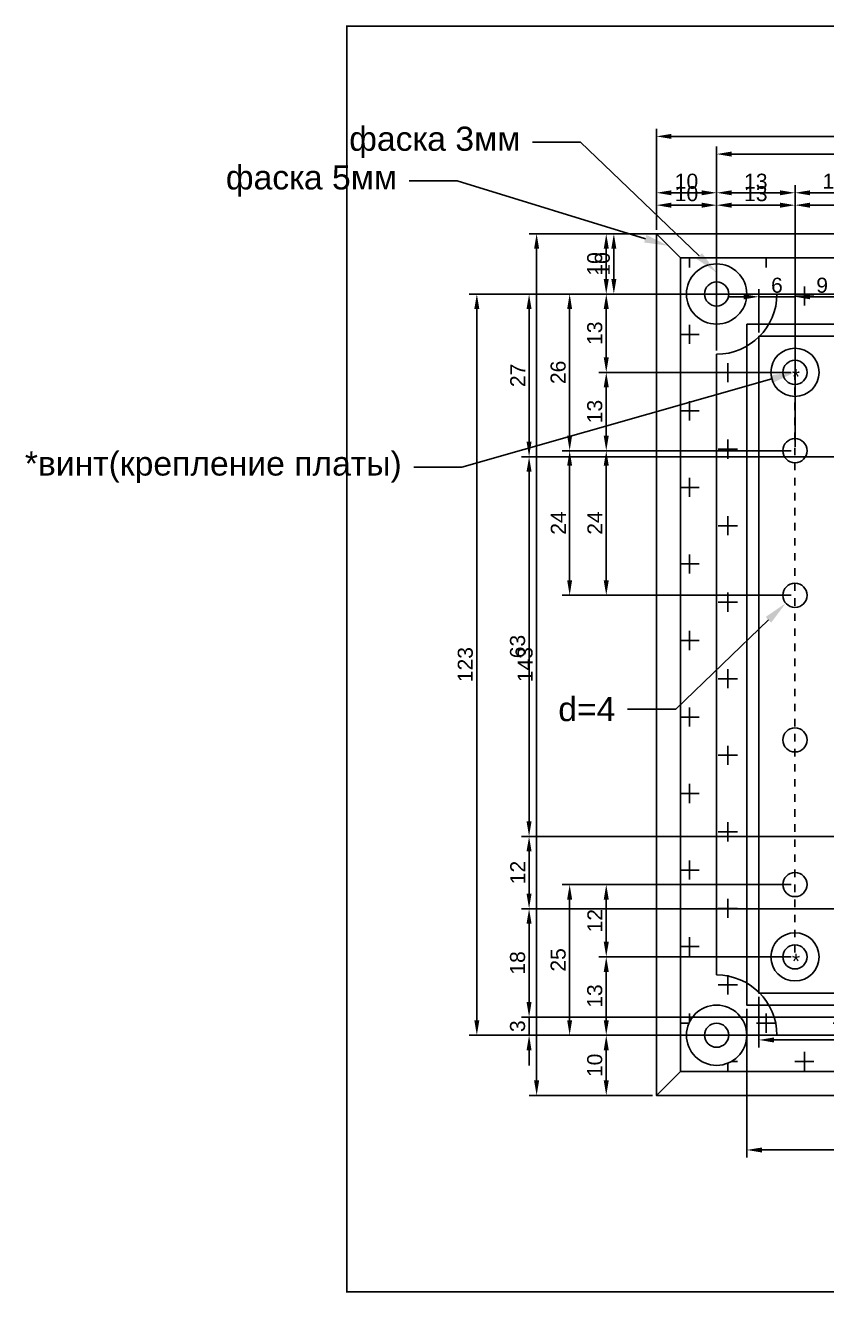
# Model space of a CAD drawing. Header units: millimetres. Extents: x 581 to 3447, y 885 to 2081.
# Drawn here: x 1561.5 to 1694.4, y 1282.4 to 1492.7 of the extents above; entities that cross this region are included whole.
import ezdxf
from ezdxf import colors
from ezdxf.entities.mleader import LeaderData, LeaderLine
from ezdxf.math import Vec2, Vec3

# ---------------------------------------------------------------- set-up
doc = ezdxf.new("R2010")
doc.units = ezdxf.units.MM
doc.linetypes.add('JIS_02_1.2', pattern=[2.5, 1.25, -1.25])
doc.layers.get('0').update_dxf_attribs({"lineweight": 30})
doc.layers.get('Defpoints').update_dxf_attribs({"lineweight": 15})
for name, color, linetype in [('Вырез щита', 10, 'Continuous'), ('скрытые линии', 9, 'Continuous'), ('скрытый размер', 9, 'Continuous')]:
    doc.layers.add(name, color=color, linetype=linetype)
for name, color, linetype, lineweight in [('пленочная клавиатура', 90, 'Continuous', 30), ('размер', 7, 'Continuous', 15), ('размеры пленочная', 112, 'Continuous', 15)]:
    doc.layers.add(name, color=color, linetype=linetype, lineweight=lineweight)
doc.styles.get("Standard").update_dxf_attribs({"font": 'arial.ttf'})
doc.dimstyles.new('ISO-25', dxfattribs={"dimtxt": 2.5, "dimasz": 2.5, "dimexe": 1.25, "dimexo": 0.625, "dimtad": 1, "dimtxsty": 'Standard', "dimcen": 2.5, "dimadec": 0, "dimazin": 0, "dimtfac": 1, "dimtmove": 0, "dimatfit": 3, "dimfxl": 1, "dimarcsym": 0})

# ---------------------------------------------------------------- blocks, each defined once
blk = doc.blocks.new('*D3')
at = {"layer": 'Defpoints', "color": 0, "transparency": 16777216}
for p in [(1683.14, 1332.15), (1851.14, 1332.15), (1851.14, 1324.37)]:
    blk.add_point(p, dxfattribs=at)
at = {"layer": 'скрытый размер', "color": 0, "lineweight": -2, "transparency": 16777216}
for p, q in [((1683.14, 1331.53), (1683.14, 1323.12)), ((1851.14, 1331.53), (1851.14, 1323.12)), ((1685.64, 1324.37), (1848.64, 1324.37))]:
    blk.add_line(p, q, dxfattribs=at)
at = {"layer": 'скрытый размер', "color": 0, "transparency": 16777216}
for points in [[(1685.64, 1324.78), (1685.64, 1323.95), (1683.14, 1324.37)], [(1848.64, 1324.78), (1848.64, 1323.95), (1851.14, 1324.37)]]:
    blk.add_solid(points, dxfattribs=at)
at = {"layer": 'скрытый размер', "color": 0, "transparency": 16777216, "insert": (1767.14, 1326.27), "char_height": 2.5, "attachment_point": 5}
blk.add_mtext('168', dxfattribs=at)
blk = doc.blocks.new('*D5')
at = {"layer": 'Defpoints', "color": 0, "transparency": 16777216}
for p in [(1659.09, 1458.15), (1686.14, 1458.15), (1686.14, 1448.15)]:
    blk.add_point(p, dxfattribs=at)
at = {"layer": 'размеры пленочная', "color": 0, "lineweight": -2, "transparency": 16777216}
for p, q in [((1685.51, 1458.15), (1657.84, 1458.15)), ((1659.09, 1450.65), (1659.09, 1455.65)), ((1685.51, 1448.15), (1657.84, 1448.15))]:
    blk.add_line(p, q, dxfattribs=at)
at = {"layer": 'размеры пленочная', "color": 0, "transparency": 16777216}
for points in [[(1658.67, 1455.65), (1659.51, 1455.65), (1659.09, 1458.15)], [(1658.67, 1450.65), (1659.51, 1450.65), (1659.09, 1448.15)]]:
    blk.add_solid(points, dxfattribs=at)
at = {"layer": 'размеры пленочная', "color": 0, "transparency": 16777216, "insert": (1657.19, 1453.15), "char_height": 2.5, "attachment_point": 5, "rotation": 90}
blk.add_mtext('10', dxfattribs=at)
blk = doc.blocks.new('*D6')
at = {"layer": 'Defpoints', "color": 0, "transparency": 16777216}
for p in [(1666.14, 1462.89), (1666.14, 1458.15), (1676.14, 1438.15)]:
    blk.add_point(p, dxfattribs=at)
at = {"layer": 'размеры пленочная', "color": 0, "lineweight": -2, "transparency": 16777216}
for p, q in [((1666.14, 1458.78), (1666.14, 1464.14)), ((1676.14, 1438.78), (1676.14, 1464.14)), ((1673.64, 1462.89), (1668.64, 1462.89))]:
    blk.add_line(p, q, dxfattribs=at)
at = {"layer": 'размеры пленочная', "color": 0, "transparency": 16777216}
for points in [[(1668.64, 1463.31), (1668.64, 1462.47), (1666.14, 1462.89)], [(1673.64, 1463.31), (1673.64, 1462.47), (1676.14, 1462.89)]]:
    blk.add_solid(points, dxfattribs=at)
at = {"layer": 'размеры пленочная', "color": 0, "transparency": 16777216, "insert": (1671.14, 1464.79), "char_height": 2.5, "attachment_point": 5}
blk.add_mtext('10', dxfattribs=at)
blk = doc.blocks.new('*D7')
at = {"layer": 'Defpoints', "color": 0, "transparency": 16777216}
for p in [(1651.76, 1448.15), (1689.14, 1448.15), (1689.14, 1422.15)]:
    blk.add_point(p, dxfattribs=at)
at = {"layer": 'размеры пленочная', "color": 0, "lineweight": -2, "transparency": 16777216}
for p, q in [((1688.51, 1448.15), (1650.51, 1448.15)), ((1651.76, 1424.65), (1651.76, 1445.65)), ((1688.51, 1422.15), (1650.51, 1422.15))]:
    blk.add_line(p, q, dxfattribs=at)
at = {"layer": 'размеры пленочная', "color": 0, "transparency": 16777216}
for points in [[(1651.34, 1445.65), (1652.17, 1445.65), (1651.76, 1448.15)], [(1651.34, 1424.65), (1652.17, 1424.65), (1651.76, 1422.15)]]:
    blk.add_solid(points, dxfattribs=at)
at = {"layer": 'размеры пленочная', "color": 0, "transparency": 16777216, "insert": (1649.86, 1435.15), "char_height": 2.5, "attachment_point": 5, "rotation": 90}
blk.add_mtext('26', dxfattribs=at)
blk = doc.blocks.new('*D8')
at = {"layer": 'Defpoints', "color": 0, "transparency": 16777216}
for p in [(1645.03, 1448.15), (1710.64, 1448.15), (1710.64, 1421.15)]:
    blk.add_point(p, dxfattribs=at)
at = {"layer": 'размеры пленочная', "color": 0, "lineweight": -2, "transparency": 16777216}
for p, q in [((1710.01, 1448.15), (1643.78, 1448.15)), ((1645.03, 1423.65), (1645.03, 1445.65)), ((1710.01, 1421.15), (1643.78, 1421.15))]:
    blk.add_line(p, q, dxfattribs=at)
at = {"layer": 'размеры пленочная', "color": 0, "transparency": 16777216}
for points in [[(1644.61, 1445.65), (1645.44, 1445.65), (1645.03, 1448.15)], [(1644.61, 1423.65), (1645.44, 1423.65), (1645.03, 1421.15)]]:
    blk.add_solid(points, dxfattribs=at)
at = {"layer": 'размеры пленочная', "color": 0, "transparency": 16777216, "insert": (1643.15, 1434.65), "char_height": 2.5, "attachment_point": 5, "rotation": 90}
blk.add_mtext('27', dxfattribs=at)
blk = doc.blocks.new('*D9')
at = {"layer": 'Defpoints', "color": 0, "transparency": 16777216}
for p in [(1689.14, 1422.15), (1651.76, 1398.15), (1689.14, 1398.15)]:
    blk.add_point(p, dxfattribs=at)
at = {"layer": 'размеры пленочная', "color": 0, "lineweight": -2, "transparency": 16777216}
for p, q in [((1688.51, 1422.15), (1650.51, 1422.15)), ((1651.76, 1419.65), (1651.76, 1400.65)), ((1688.51, 1398.15), (1650.51, 1398.15))]:
    blk.add_line(p, q, dxfattribs=at)
at = {"layer": 'размеры пленочная', "color": 0, "transparency": 16777216}
for points in [[(1651.34, 1419.65), (1652.17, 1419.65), (1651.76, 1422.15)], [(1651.34, 1400.65), (1652.17, 1400.65), (1651.76, 1398.15)]]:
    blk.add_solid(points, dxfattribs=at)
at = {"layer": 'размеры пленочная', "color": 0, "transparency": 16777216, "insert": (1649.88, 1410.15), "char_height": 2.5, "attachment_point": 5, "rotation": 90}
blk.add_mtext('24', dxfattribs=at)
blk = doc.blocks.new('*D10')
at = {"layer": 'Defpoints', "color": 0, "transparency": 16777216}
for p in [(1689.14, 1350.15), (1651.76, 1325.15), (1689.14, 1325.15)]:
    blk.add_point(p, dxfattribs=at)
at = {"layer": 'размеры пленочная', "color": 0, "lineweight": -2, "transparency": 16777216}
for p, q in [((1688.51, 1350.15), (1650.51, 1350.15)), ((1651.76, 1347.65), (1651.76, 1327.65)), ((1688.51, 1325.15), (1650.51, 1325.15))]:
    blk.add_line(p, q, dxfattribs=at)
at = {"layer": 'размеры пленочная', "color": 0, "transparency": 16777216}
for points in [[(1651.34, 1347.65), (1652.17, 1347.65), (1651.76, 1350.15)], [(1651.34, 1327.65), (1652.17, 1327.65), (1651.76, 1325.15)]]:
    blk.add_solid(points, dxfattribs=at)
at = {"layer": 'размеры пленочная', "color": 0, "transparency": 16777216, "insert": (1649.86, 1337.65), "char_height": 2.5, "attachment_point": 5, "rotation": 90}
blk.add_mtext('25', dxfattribs=at)
blk = doc.blocks.new('*D11')
at = {"layer": 'Defpoints', "color": 0, "transparency": 16777216}
for p in [(1710.64, 1421.15), (1645.03, 1358.15), (1710.64, 1358.15)]:
    blk.add_point(p, dxfattribs=at)
at = {"layer": 'размеры пленочная', "color": 0, "lineweight": -2, "transparency": 16777216}
for p, q in [((1710.01, 1421.15), (1643.78, 1421.15)), ((1645.03, 1418.65), (1645.03, 1360.65)), ((1710.01, 1358.15), (1643.78, 1358.15))]:
    blk.add_line(p, q, dxfattribs=at)
at = {"layer": 'размеры пленочная', "color": 0, "transparency": 16777216}
for points in [[(1644.61, 1418.65), (1645.44, 1418.65), (1645.03, 1421.15)], [(1644.61, 1360.65), (1645.44, 1360.65), (1645.03, 1358.15)]]:
    blk.add_solid(points, dxfattribs=at)
at = {"layer": 'размеры пленочная', "color": 0, "transparency": 16777216, "insert": (1643.13, 1389.65), "char_height": 2.5, "attachment_point": 5, "rotation": 90}
blk.add_mtext('63', dxfattribs=at)
blk = doc.blocks.new('*D12')
at = {"layer": 'Defpoints', "color": 0, "transparency": 16777216}
for p in [(1710.64, 1358.15), (1645.03, 1346.15), (1710.64, 1346.15)]:
    blk.add_point(p, dxfattribs=at)
at = {"layer": 'размеры пленочная', "color": 0, "lineweight": -2, "transparency": 16777216}
for p, q in [((1710.01, 1358.15), (1643.78, 1358.15)), ((1645.03, 1355.65), (1645.03, 1348.65)), ((1710.01, 1346.15), (1643.78, 1346.15))]:
    blk.add_line(p, q, dxfattribs=at)
at = {"layer": 'размеры пленочная', "color": 0, "transparency": 16777216}
for points in [[(1644.61, 1355.65), (1645.44, 1355.65), (1645.03, 1358.15)], [(1644.61, 1348.65), (1645.44, 1348.65), (1645.03, 1346.15)]]:
    blk.add_solid(points, dxfattribs=at)
at = {"layer": 'размеры пленочная', "color": 0, "transparency": 16777216, "insert": (1643.15, 1352.15), "char_height": 2.5, "attachment_point": 5, "rotation": 90}
blk.add_mtext('12', dxfattribs=at)
blk = doc.blocks.new('*D13')
at = {"layer": 'Defpoints', "color": 0, "transparency": 16777216}
for p in [(1698.14, 1346.15), (1645.03, 1328.15), (1698.14, 1328.15)]:
    blk.add_point(p, dxfattribs=at)
at = {"layer": 'размеры пленочная', "color": 0, "lineweight": -2, "transparency": 16777216}
for p, q in [((1697.51, 1346.15), (1643.78, 1346.15)), ((1645.03, 1343.65), (1645.03, 1330.65)), ((1697.51, 1328.15), (1643.78, 1328.15))]:
    blk.add_line(p, q, dxfattribs=at)
at = {"layer": 'размеры пленочная', "color": 0, "transparency": 16777216}
for points in [[(1644.61, 1343.65), (1645.44, 1343.65), (1645.03, 1346.15)], [(1644.61, 1330.65), (1645.44, 1330.65), (1645.03, 1328.15)]]:
    blk.add_solid(points, dxfattribs=at)
at = {"layer": 'размеры пленочная', "color": 0, "transparency": 16777216, "insert": (1643.13, 1337.15), "char_height": 2.5, "attachment_point": 5, "rotation": 90}
blk.add_mtext('18', dxfattribs=at)
blk = doc.blocks.new('*D14')
at = {"layer": 'Defpoints', "color": 0, "transparency": 16777216}
for p in [(1698.14, 1328.15), (1645.03, 1325.15), (1698.14, 1325.15)]:
    blk.add_point(p, dxfattribs=at)
at = {"layer": 'размеры пленочная', "color": 0, "lineweight": -2, "transparency": 16777216}
for p, q in [((1645.03, 1330.65), (1645.03, 1333.15)), ((1697.51, 1328.15), (1643.78, 1328.15)), ((1645.03, 1328.15), (1645.03, 1325.15)), ((1697.51, 1325.15), (1643.78, 1325.15)), ((1645.03, 1322.65), (1645.03, 1320.15))]:
    blk.add_line(p, q, dxfattribs=at)
at = {"layer": 'размеры пленочная', "color": 0, "transparency": 16777216}
for points in [[(1644.61, 1330.65), (1645.44, 1330.65), (1645.03, 1328.15)], [(1644.61, 1322.65), (1645.44, 1322.65), (1645.03, 1325.15)]]:
    blk.add_solid(points, dxfattribs=at)
at = {"layer": 'размеры пленочная', "color": 0, "transparency": 16777216, "insert": (1643.13, 1326.65), "char_height": 2.5, "attachment_point": 5, "rotation": 90}
blk.add_mtext('3', dxfattribs=at)
blk = doc.blocks.new('*D15')
at = {"layer": 'Defpoints', "color": 0, "transparency": 16777216}
for p in [(1676.14, 1462.89), (1676.14, 1462.89), (1689.14, 1422.15)]:
    blk.add_point(p, dxfattribs=at)
at = {"layer": 'размеры пленочная', "color": 0, "lineweight": -2, "transparency": 16777216}
for p, q in [((1676.14, 1463.51), (1676.14, 1464.14)), ((1689.14, 1422.78), (1689.14, 1464.14)), ((1686.64, 1462.89), (1678.64, 1462.89))]:
    blk.add_line(p, q, dxfattribs=at)
at = {"layer": 'размеры пленочная', "color": 0, "transparency": 16777216}
for points in [[(1678.64, 1463.31), (1678.64, 1462.47), (1676.14, 1462.89)], [(1686.64, 1463.31), (1686.64, 1462.47), (1689.14, 1462.89)]]:
    blk.add_solid(points, dxfattribs=at)
at = {"layer": 'размеры пленочная', "color": 0, "transparency": 16777216, "insert": (1682.64, 1464.79), "char_height": 2.5, "attachment_point": 5}
blk.add_mtext('13', dxfattribs=at)
blk = doc.blocks.new('*D16')
at = {"layer": 'Defpoints', "color": 0, "transparency": 16777216}
for p in [(1689.14, 1462.89), (1689.14, 1462.89), (1710.64, 1421.15)]:
    blk.add_point(p, dxfattribs=at)
at = {"layer": 'размеры пленочная', "color": 0, "lineweight": -2, "transparency": 16777216}
for p, q in [((1689.14, 1463.51), (1689.14, 1464.14)), ((1710.64, 1421.78), (1710.64, 1464.14)), ((1708.14, 1462.89), (1691.64, 1462.89))]:
    blk.add_line(p, q, dxfattribs=at)
at = {"layer": 'размеры пленочная', "color": 0, "transparency": 16777216}
for points in [[(1691.64, 1463.31), (1691.64, 1462.47), (1689.14, 1462.89)], [(1708.14, 1463.31), (1708.14, 1462.47), (1710.64, 1462.89)]]:
    blk.add_solid(points, dxfattribs=at)
at = {"layer": 'размеры пленочная', "color": 0, "transparency": 16777216, "insert": (1699.89, 1465.02), "char_height": 2.5, "attachment_point": 5}
blk.add_mtext('21,5', dxfattribs=at)
blk = doc.blocks.new('*D20')
at = {"layer": 'Defpoints', "color": 0, "transparency": 16777216}
for p in [(1858.14, 1471.37), (1676.14, 1438.15), (1858.14, 1438.15)]:
    blk.add_point(p, dxfattribs=at)
at = {"layer": 'размеры пленочная', "color": 0, "lineweight": -2, "transparency": 16777216}
for p, q in [((1676.14, 1438.78), (1676.14, 1472.62)), ((1858.14, 1438.78), (1858.14, 1472.62)), ((1678.64, 1471.37), (1855.64, 1471.37))]:
    blk.add_line(p, q, dxfattribs=at)
at = {"layer": 'размеры пленочная', "color": 0, "transparency": 16777216}
for points in [[(1678.64, 1471.79), (1678.64, 1470.95), (1676.14, 1471.37)], [(1855.64, 1471.79), (1855.64, 1470.95), (1858.14, 1471.37)]]:
    blk.add_solid(points, dxfattribs=at)
at = {"layer": 'размеры пленочная', "color": 0, "transparency": 16777216, "insert": (1767.14, 1473.27), "char_height": 2.5, "attachment_point": 5}
blk.add_mtext('182', dxfattribs=at)
blk = doc.blocks.new('*D21')
at = {"layer": 'Defpoints', "color": 0, "transparency": 16777216}
for p in [(1636.36, 1448.15), (1686.14, 1448.15), (1686.14, 1325.15)]:
    blk.add_point(p, dxfattribs=at)
at = {"layer": 'размеры пленочная', "color": 0, "lineweight": -2, "transparency": 16777216}
for p, q in [((1685.51, 1448.15), (1635.11, 1448.15)), ((1636.36, 1327.65), (1636.36, 1445.65)), ((1685.51, 1325.15), (1635.11, 1325.15))]:
    blk.add_line(p, q, dxfattribs=at)
at = {"layer": 'размеры пленочная', "color": 0, "transparency": 16777216}
for points in [[(1635.94, 1445.65), (1636.78, 1445.65), (1636.36, 1448.15)], [(1635.94, 1327.65), (1636.78, 1327.65), (1636.36, 1325.15)]]:
    blk.add_solid(points, dxfattribs=at)
at = {"layer": 'размеры пленочная', "color": 0, "transparency": 16777216, "insert": (1634.46, 1386.65), "char_height": 2.5, "attachment_point": 5, "rotation": 90}
blk.add_mtext('123', dxfattribs=at)
blk = doc.blocks.new('*D30')
at = {"layer": 'Defpoints', "color": 0, "transparency": 16777216}
for p in [(1683.14, 1447.69), (1683.14, 1441.15), (1689.14, 1435.15)]:
    blk.add_point(p, dxfattribs=at)
at = {"layer": 'скрытый размер', "color": 0, "lineweight": -2, "transparency": 16777216}
for p, q in [((1680.64, 1447.69), (1678.14, 1447.69)), ((1683.14, 1441.78), (1683.14, 1448.94)), ((1689.14, 1447.69), (1683.14, 1447.69)), ((1689.14, 1435.78), (1689.14, 1448.94)), ((1691.64, 1447.69), (1694.14, 1447.69))]:
    blk.add_line(p, q, dxfattribs=at)
at = {"layer": 'скрытый размер', "color": 0, "transparency": 16777216}
for points in [[(1680.64, 1448.1), (1680.64, 1447.27), (1683.14, 1447.69)], [(1691.64, 1448.1), (1691.64, 1447.27), (1689.14, 1447.69)]]:
    blk.add_solid(points, dxfattribs=at)
at = {"layer": 'скрытый размер', "color": 0, "transparency": 16777216, "insert": (1686.14, 1449.59), "char_height": 2.5, "attachment_point": 5}
blk.add_mtext('6', dxfattribs=at)
blk = doc.blocks.new('*D31')
at = {"layer": 'Defpoints', "color": 0, "transparency": 16777216}
for p in [(1689.14, 1447.69), (1689.14, 1447.69), (1698.14, 1435.15)]:
    blk.add_point(p, dxfattribs=at)
at = {"layer": 'скрытый размер', "color": 0, "lineweight": -2, "transparency": 16777216}
for p, q in [((1689.14, 1448.31), (1689.14, 1448.94)), ((1695.64, 1447.69), (1691.64, 1447.69)), ((1698.14, 1435.78), (1698.14, 1448.94))]:
    blk.add_line(p, q, dxfattribs=at)
at = {"layer": 'скрытый размер', "color": 0, "transparency": 16777216}
for points in [[(1691.64, 1448.1), (1691.64, 1447.27), (1689.14, 1447.69)], [(1695.64, 1448.1), (1695.64, 1447.27), (1698.14, 1447.69)]]:
    blk.add_solid(points, dxfattribs=at)
at = {"layer": 'скрытый размер', "color": 0, "transparency": 16777216, "insert": (1693.64, 1449.59), "char_height": 2.5, "attachment_point": 5}
blk.add_mtext('9', dxfattribs=at)
blk = doc.blocks.new('*D32')
at = {"layer": 'Defpoints', "color": 0, "transparency": 16777216}
for p in [(1676.14, 1464.95), (1666.14, 1458.15), (1676.14, 1448.15)]:
    blk.add_point(p, dxfattribs=at)
at = {"layer": 'размер', "color": 0, "lineweight": -2, "transparency": 16777216}
for p, q in [((1666.14, 1458.78), (1666.14, 1466.2)), ((1676.14, 1448.78), (1676.14, 1466.2)), ((1668.64, 1464.95), (1673.64, 1464.95))]:
    blk.add_line(p, q, dxfattribs=at)
at = {"layer": 'размер', "color": 0, "transparency": 16777216}
for points in [[(1668.64, 1465.36), (1668.64, 1464.53), (1666.14, 1464.95)], [(1673.64, 1465.36), (1673.64, 1464.53), (1676.14, 1464.95)]]:
    blk.add_solid(points, dxfattribs=at)
at = {"layer": 'размер', "color": 0, "transparency": 16777216, "insert": (1671.14, 1466.85), "char_height": 2.5, "attachment_point": 5}
blk.add_mtext('10', dxfattribs=at)
blk = doc.blocks.new('*D35')
at = {"layer": 'Defpoints', "color": 0, "transparency": 16777216}
for p in [(1689.14, 1464.95), (1676.14, 1448.15), (1689.14, 1435.15)]:
    blk.add_point(p, dxfattribs=at)
at = {"layer": 'размер', "color": 0, "lineweight": -2, "transparency": 16777216}
for p, q in [((1676.14, 1448.78), (1676.14, 1466.2)), ((1689.14, 1435.78), (1689.14, 1466.2)), ((1678.64, 1464.95), (1686.64, 1464.95))]:
    blk.add_line(p, q, dxfattribs=at)
at = {"layer": 'размер', "color": 0, "transparency": 16777216}
for points in [[(1678.64, 1465.36), (1678.64, 1464.53), (1676.14, 1464.95)], [(1686.64, 1465.36), (1686.64, 1464.53), (1689.14, 1464.95)]]:
    blk.add_solid(points, dxfattribs=at)
at = {"layer": 'размер', "color": 0, "transparency": 16777216, "insert": (1682.64, 1466.85), "char_height": 2.5, "attachment_point": 5}
blk.add_mtext('13', dxfattribs=at)
blk = doc.blocks.new('*D36')
at = {"layer": 'Defpoints', "color": 0, "transparency": 16777216}
for p in [(1689.14, 1464.95), (1702.14, 1464.95), (1702.14, 1464.95)]:
    blk.add_point(p, dxfattribs=at)
at = {"layer": 'размер', "color": 0, "lineweight": -2, "transparency": 16777216}
for p, q in [((1689.14, 1465.57), (1689.14, 1466.2)), ((1702.14, 1465.57), (1702.14, 1466.2)), ((1691.64, 1464.95), (1699.64, 1464.95))]:
    blk.add_line(p, q, dxfattribs=at)
at = {"layer": 'размер', "color": 0, "transparency": 16777216}
for points in [[(1691.64, 1465.36), (1691.64, 1464.53), (1689.14, 1464.95)], [(1699.64, 1465.36), (1699.64, 1464.53), (1702.14, 1464.95)]]:
    blk.add_solid(points, dxfattribs=at)
at = {"layer": 'размер', "color": 0, "transparency": 16777216, "insert": (1695.64, 1466.85), "char_height": 2.5, "attachment_point": 5}
blk.add_mtext('13', dxfattribs=at)
blk = doc.blocks.new('*D39')
at = {"layer": 'Defpoints', "color": 0, "transparency": 16777216}
for p in [(1868.14, 1474.31), (1666.14, 1458.15), (1868.14, 1458.15)]:
    blk.add_point(p, dxfattribs=at)
at = {"layer": 'размер', "color": 0, "lineweight": -2, "transparency": 16777216}
for p, q in [((1666.14, 1458.78), (1666.14, 1475.56)), ((1668.64, 1474.31), (1865.64, 1474.31)), ((1868.14, 1458.78), (1868.14, 1475.56))]:
    blk.add_line(p, q, dxfattribs=at)
at = {"layer": 'размер', "color": 0, "transparency": 16777216}
for points in [[(1668.64, 1474.72), (1668.64, 1473.89), (1666.14, 1474.31)], [(1865.64, 1474.72), (1865.64, 1473.89), (1868.14, 1474.31)]]:
    blk.add_solid(points, dxfattribs=at)
at = {"layer": 'размер', "color": 0, "transparency": 16777216, "insert": (1767.14, 1476.21), "char_height": 2.5, "attachment_point": 5}
blk.add_mtext('202', dxfattribs=at)
blk = doc.blocks.new('*D40')
at = {"layer": 'Defpoints', "color": 0, "transparency": 16777216}
for p in [(1666.14, 1458.15), (1657.83, 1448.15), (1676.14, 1448.15)]:
    blk.add_point(p, dxfattribs=at)
at = {"layer": 'размер', "color": 0, "lineweight": -2, "transparency": 16777216}
for p, q in [((1665.51, 1458.15), (1656.58, 1458.15)), ((1657.83, 1455.65), (1657.83, 1450.65)), ((1675.51, 1448.15), (1656.58, 1448.15))]:
    blk.add_line(p, q, dxfattribs=at)
at = {"layer": 'размер', "color": 0, "transparency": 16777216}
for points in [[(1657.41, 1455.65), (1658.25, 1455.65), (1657.83, 1458.15)], [(1657.41, 1450.65), (1658.25, 1450.65), (1657.83, 1448.15)]]:
    blk.add_solid(points, dxfattribs=at)
at = {"layer": 'размер', "color": 0, "transparency": 16777216, "insert": (1655.93, 1453.15), "char_height": 2.5, "attachment_point": 5, "rotation": 90}
blk.add_mtext('10', dxfattribs=at)
blk = doc.blocks.new('*D41')
at = {"layer": 'Defpoints', "color": 0, "transparency": 16777216}
for p in [(1657.83, 1448.15), (1657.83, 1448.15), (1689.14, 1435.15)]:
    blk.add_point(p, dxfattribs=at)
at = {"layer": 'размер', "color": 0, "lineweight": -2, "transparency": 16777216}
for p, q in [((1657.2, 1448.15), (1656.58, 1448.15)), ((1657.83, 1437.65), (1657.83, 1445.65)), ((1688.51, 1435.15), (1656.58, 1435.15))]:
    blk.add_line(p, q, dxfattribs=at)
at = {"layer": 'размер', "color": 0, "transparency": 16777216}
for points in [[(1657.41, 1445.65), (1658.25, 1445.65), (1657.83, 1448.15)], [(1657.41, 1437.65), (1658.25, 1437.65), (1657.83, 1435.15)]]:
    blk.add_solid(points, dxfattribs=at)
at = {"layer": 'размер', "color": 0, "transparency": 16777216, "insert": (1655.93, 1441.65), "char_height": 2.5, "attachment_point": 5, "rotation": 90}
blk.add_mtext('13', dxfattribs=at)
blk = doc.blocks.new('*D42')
at = {"layer": 'Defpoints', "color": 0, "transparency": 16777216}
for p in [(1657.83, 1435.15), (1657.83, 1435.15), (1689.14, 1422.15)]:
    blk.add_point(p, dxfattribs=at)
at = {"layer": 'размер', "color": 0, "lineweight": -2, "transparency": 16777216}
for p, q in [((1657.2, 1435.15), (1656.58, 1435.15)), ((1657.83, 1424.65), (1657.83, 1432.65)), ((1688.51, 1422.15), (1656.58, 1422.15))]:
    blk.add_line(p, q, dxfattribs=at)
at = {"layer": 'размер', "color": 0, "transparency": 16777216}
for points in [[(1657.41, 1432.65), (1658.25, 1432.65), (1657.83, 1435.15)], [(1657.41, 1424.65), (1658.25, 1424.65), (1657.83, 1422.15)]]:
    blk.add_solid(points, dxfattribs=at)
at = {"layer": 'размер', "color": 0, "transparency": 16777216, "insert": (1655.93, 1428.65), "char_height": 2.5, "attachment_point": 5, "rotation": 90}
blk.add_mtext('13', dxfattribs=at)
blk = doc.blocks.new('*D43')
at = {"layer": 'Defpoints', "color": 0, "transparency": 16777216}
for p in [(1657.83, 1422.15), (1657.83, 1422.15), (1689.14, 1398.15)]:
    blk.add_point(p, dxfattribs=at)
at = {"layer": 'размер', "color": 0, "lineweight": -2, "transparency": 16777216}
for p, q in [((1657.2, 1422.15), (1656.58, 1422.15)), ((1657.83, 1400.65), (1657.83, 1419.65)), ((1688.51, 1398.15), (1656.58, 1398.15))]:
    blk.add_line(p, q, dxfattribs=at)
at = {"layer": 'размер', "color": 0, "transparency": 16777216}
for points in [[(1657.41, 1419.65), (1658.25, 1419.65), (1657.83, 1422.15)], [(1657.41, 1400.65), (1658.25, 1400.65), (1657.83, 1398.15)]]:
    blk.add_solid(points, dxfattribs=at)
at = {"layer": 'размер', "color": 0, "transparency": 16777216, "insert": (1655.95, 1410.15), "char_height": 2.5, "attachment_point": 5, "rotation": 90}
blk.add_mtext('24', dxfattribs=at)
blk = doc.blocks.new('*D44')
at = {"layer": 'Defpoints', "color": 0, "transparency": 16777216}
for p in [(1689.14, 1350.15), (1657.83, 1338.15), (1689.14, 1338.15)]:
    blk.add_point(p, dxfattribs=at)
at = {"layer": 'размер', "color": 0, "lineweight": -2, "transparency": 16777216}
for p, q in [((1688.51, 1350.15), (1656.58, 1350.15)), ((1657.83, 1347.65), (1657.83, 1340.65)), ((1688.51, 1338.15), (1656.58, 1338.15))]:
    blk.add_line(p, q, dxfattribs=at)
at = {"layer": 'размер', "color": 0, "transparency": 16777216}
for points in [[(1657.41, 1347.65), (1658.25, 1347.65), (1657.83, 1350.15)], [(1657.41, 1340.65), (1658.25, 1340.65), (1657.83, 1338.15)]]:
    blk.add_solid(points, dxfattribs=at)
at = {"layer": 'размер', "color": 0, "transparency": 16777216, "insert": (1655.95, 1344.15), "char_height": 2.5, "attachment_point": 5, "rotation": 90}
blk.add_mtext('12', dxfattribs=at)
blk = doc.blocks.new('*D45')
at = {"layer": 'Defpoints', "color": 0, "transparency": 16777216}
for p in [(1657.83, 1338.15), (1657.83, 1325.15), (1676.14, 1325.15)]:
    blk.add_point(p, dxfattribs=at)
at = {"layer": 'размер', "color": 0, "lineweight": -2, "transparency": 16777216}
for p, q in [((1657.2, 1338.15), (1656.58, 1338.15)), ((1657.83, 1335.65), (1657.83, 1327.65)), ((1675.51, 1325.15), (1656.58, 1325.15))]:
    blk.add_line(p, q, dxfattribs=at)
at = {"layer": 'размер', "color": 0, "transparency": 16777216}
for points in [[(1657.41, 1335.65), (1658.25, 1335.65), (1657.83, 1338.15)], [(1657.41, 1327.65), (1658.25, 1327.65), (1657.83, 1325.15)]]:
    blk.add_solid(points, dxfattribs=at)
at = {"layer": 'размер', "color": 0, "transparency": 16777216, "insert": (1655.93, 1331.65), "char_height": 2.5, "attachment_point": 5, "rotation": 90}
blk.add_mtext('13', dxfattribs=at)
blk = doc.blocks.new('*D46')
at = {"layer": 'Defpoints', "color": 0, "transparency": 16777216}
for p in [(1657.83, 1325.15), (1657.83, 1325.15), (1666.14, 1315.15)]:
    blk.add_point(p, dxfattribs=at)
at = {"layer": 'размер', "color": 0, "lineweight": -2, "transparency": 16777216}
for p, q in [((1657.2, 1325.15), (1656.58, 1325.15)), ((1657.83, 1317.65), (1657.83, 1322.65)), ((1665.51, 1315.15), (1656.58, 1315.15))]:
    blk.add_line(p, q, dxfattribs=at)
at = {"layer": 'размер', "color": 0, "transparency": 16777216}
for points in [[(1657.41, 1322.65), (1658.25, 1322.65), (1657.83, 1325.15)], [(1657.41, 1317.65), (1658.25, 1317.65), (1657.83, 1315.15)]]:
    blk.add_solid(points, dxfattribs=at)
at = {"layer": 'размер', "color": 0, "transparency": 16777216, "insert": (1655.93, 1320.15), "char_height": 2.5, "attachment_point": 5, "rotation": 90}
blk.add_mtext('10', dxfattribs=at)
blk = doc.blocks.new('*D47')
at = {"layer": 'Defpoints', "color": 0, "transparency": 16777216}
for p in [(1666.14, 1458.15), (1646.28, 1315.15), (1666.14, 1315.15)]:
    blk.add_point(p, dxfattribs=at)
at = {"layer": 'размер', "color": 0, "lineweight": -2, "transparency": 16777216}
for p, q in [((1665.51, 1458.15), (1645.03, 1458.15)), ((1646.28, 1455.65), (1646.28, 1317.65)), ((1665.51, 1315.15), (1645.03, 1315.15))]:
    blk.add_line(p, q, dxfattribs=at)
at = {"layer": 'размер', "color": 0, "transparency": 16777216}
for points in [[(1645.86, 1455.65), (1646.7, 1455.65), (1646.28, 1458.15)], [(1645.86, 1317.65), (1646.7, 1317.65), (1646.28, 1315.15)]]:
    blk.add_solid(points, dxfattribs=at)
at = {"layer": 'размер', "color": 0, "transparency": 16777216, "insert": (1644.38, 1386.65), "char_height": 2.5, "attachment_point": 5, "rotation": 90}
blk.add_mtext('143', dxfattribs=at)
blk = doc.blocks.new('*D51')
at = {"layer": 'Defpoints', "color": 0, "transparency": 16777216}
for p in [(1681.14, 1330.15), (1853.14, 1330.15), (1681.14, 1306.11)]:
    blk.add_point(p, dxfattribs=at)
at = {"layer": 'Вырез щита', "color": 0, "lineweight": -2, "transparency": 16777216}
for p, q in [((1681.14, 1329.53), (1681.14, 1304.86)), ((1853.14, 1329.53), (1853.14, 1304.86)), ((1850.64, 1306.11), (1683.64, 1306.11))]:
    blk.add_line(p, q, dxfattribs=at)
at = {"layer": 'Вырез щита', "color": 0, "transparency": 16777216}
for points in [[(1683.64, 1306.52), (1683.64, 1305.69), (1681.14, 1306.11)], [(1850.64, 1306.52), (1850.64, 1305.69), (1853.14, 1306.11)]]:
    blk.add_solid(points, dxfattribs=at)
at = {"layer": 'Вырез щита', "color": 0, "transparency": 16777216, "insert": (1767.14, 1307.99), "char_height": 2.5, "attachment_point": 5}
blk.add_mtext('172', dxfattribs=at)

msp = doc.modelspace()

# ---------------------------------------------------------------- hatches: boundary and pattern name
at = {"layer": 'Вырез щита'}
h = msp.add_hatch(dxfattribs=at)
h.set_pattern_fill('CROSS', color=256)
h.paths.add_polyline_path([(1864.137, 1454.152), (1670.137, 1454.152), (1670.137, 1319.152), (1864.137, 1319.152)])
h.paths.add_polyline_path([(1853.137, 1330.152), (1681.137, 1330.152), (1681.137, 1443.152), (1853.137, 1443.152)], flags=16)
h.paths.add_polyline_path([(1851.137, 1332.152), (1683.137, 1332.152), (1683.137, 1441.152), (1851.137, 1441.152)], flags=0)
h.paths.add_polyline_path([(1843.137, 1422.152, -1), (1847.137, 1422.152, -1)], flags=0)
h.paths.add_polyline_path([(1839.137, 1339.955, -0.1361061), (1839.637, 1338.152, -0.1361061), (1839.137, 1336.35), (1839.137, 1334.652), (1695.137, 1334.652), (1695.137, 1336.35, -0.1361061), (1694.637, 1338.152, -0.1361061), (1695.137, 1339.955), (1695.137, 1433.35, -0.1361061), (1694.637, 1435.152, -0.1361061), (1695.137, 1436.955), (1695.137, 1438.652), (1839.137, 1438.652), (1839.137, 1436.955, -0.1361061), (1839.637, 1435.152, -0.1361061), (1839.137, 1433.35)], flags=0)
h.paths.add_polyline_path([(1843.137, 1435.152, -1), (1847.137, 1435.152, -1)], flags=0)
h.paths.add_polyline_path([(1831.137, 1352.652), (1703.137, 1352.652), (1703.137, 1426.652), (1831.137, 1426.652)], flags=0)
h.paths.add_polyline_path([(1834.387, 1435.152, -1), (1837.887, 1435.152, -1)], flags=0)
h.paths.add_polyline_path([(1853.137, 1448.152, -1), (1863.137, 1448.152, -1)], flags=16)
h.paths.add_polyline_path([(1856.137, 1448.152, -1), (1860.137, 1448.152, -1)], flags=0)
h.paths.add_polyline_path([(1847.137, 1338.152, -1), (1843.137, 1338.152, -1)], flags=0)
h.paths.add_polyline_path([(1837.887, 1338.152, -1), (1834.387, 1338.152, -1)], flags=0)
h.paths.add_polyline_path([(1863.137, 1325.152, -1), (1853.137, 1325.152, -1)], flags=16)
h.paths.add_polyline_path([(1860.137, 1325.152, -1), (1856.137, 1325.152, -1)], flags=0)
h.paths.add_polyline_path([(1756.637, 1339.97), (1756.637, 1334.652), (1708.637, 1334.652), (1708.637, 1339.97)], flags=0)
h.paths.add_polyline_path([(1696.387, 1435.152, -1), (1699.887, 1435.152, -1)], flags=0)
h.paths.add_polyline_path([(1689.137, 1431.152), (1689.137, 1424.152, -0.4142136), (1691.137, 1422.152, -0.4142136), (1689.137, 1420.152), (1689.137, 1400.152, -0.4142136), (1691.137, 1398.152, -0.4142136), (1689.137, 1396.152), (1689.137, 1376.152, -0.4142136), (1691.137, 1374.152, -0.4142136), (1689.137, 1372.152), (1689.137, 1352.152, -0.4142136), (1691.137, 1350.152, -0.4142136), (1689.137, 1348.152), (1689.137, 1342.152, -0.4142136), (1693.137, 1338.152, -1), (1685.137, 1338.152, -0.4142136), (1689.137, 1342.152), (1689.137, 1348.152, -0.4142136), (1687.137, 1350.152, -0.4142136), (1689.137, 1352.152), (1689.137, 1372.152, -0.4142136), (1687.137, 1374.152, -0.4142136), (1689.137, 1376.152), (1689.137, 1396.152, -0.4142136), (1687.137, 1398.152, -0.4142136), (1689.137, 1400.152), (1689.137, 1420.152, -0.4142136), (1687.137, 1422.152, -0.4142136), (1689.137, 1424.152), (1689.137, 1431.152, -0.4142136), (1685.137, 1435.152, -1), (1693.137, 1435.152, -0.4142136)], flags=0)
h.paths.add_polyline_path([(1687.137, 1435.152, -1), (1691.137, 1435.152, -1)], flags=0)
h.paths.add_polyline_path([(1699.887, 1338.152, -1), (1696.387, 1338.152, -1)], flags=0)
h.paths.add_polyline_path([(1671.137, 1448.152, -1), (1681.137, 1448.152, -1)], flags=16)
h.paths.add_polyline_path([(1691.137, 1338.152, -1), (1687.137, 1338.152, -1)], flags=0)
h.paths.add_polyline_path([(1674.137, 1448.152, -1), (1678.137, 1448.152, -1)], flags=0)
h.paths.add_polyline_path([(1681.137, 1325.152, -1), (1671.137, 1325.152, -1)], flags=16)
h.paths.add_polyline_path([(1678.137, 1325.152, -1), (1674.137, 1325.152, -1)], flags=0)
h.paths.add_polyline_path([(1750.023, 1385.72), (1784.018, 1385.72), (1784.018, 1393.963), (1750.023, 1393.963)], flags=8)

# ---------------------------------------------------------------- linework, layer by layer
for p, q in [((1681.137, 1458.152), (1666.137, 1458.152)), ((1670.137, 1454.152), (1666.137, 1458.152)), ((1670.137, 1319.152), (1666.137, 1315.152)), ((1666.137, 1315.152), (1725.137, 1315.152))]:
    msp.add_line(p, q)
at = {"const_width": 0.3}
msp.add_lwpolyline([(1911.804, 1282.583), (1614.804, 1282.583), (1614.804, 1492.583), (1911.804, 1492.583)], close=True, dxfattribs=at)
for points in [[(1666.137, 1458.152), (1868.137, 1458.152), (1868.137, 1315.152), (1666.137, 1315.152)], [(1670.137, 1319.152), (1864.137, 1319.152), (1864.137, 1454.152), (1670.137, 1454.152)]]:
    msp.add_lwpolyline(points, close=True)
for centre, radius in [((1676.137, 1448.152), 5), ((1676.137, 1448.152), 2), ((1689.137, 1435.152), 2), ((1689.137, 1422.152), 2), ((1689.137, 1422.152), 2), ((1689.137, 1398.152), 2), ((1689.137, 1374.152), 2), ((1689.137, 1350.152), 2), ((1689.137, 1338.152), 2), ((1676.137, 1325.152), 5), ((1676.137, 1325.152), 2)]:
    msp.add_circle(centre, radius)
at = {"layer": 'Вырез щита'}
msp.add_lwpolyline([(1681.137, 1443.152), (1853.137, 1443.152), (1853.137, 1330.152), (1681.137, 1330.152)], close=True, dxfattribs=at)
at = {"layer": 'пленочная клавиатура'}
for p, q in [((1686.137, 1448.152), (1848.137, 1448.152)), ((1676.137, 1438.152), (1676.137, 1335.152)), ((1686.137, 1325.152), (1848.137, 1325.152))]:
    msp.add_line(p, q, dxfattribs=at)
for centre in [(1689.137, 1422.152), (1689.137, 1398.152), (1689.137, 1374.152), (1689.137, 1350.152)]:
    msp.add_circle(centre, 2, dxfattribs=at)
for centre, major_axis in [((1676.137, 1448.152), (0, -10)), ((1676.137, 1325.152), (10, 0))]:
    msp.add_ellipse(centre, major_axis=major_axis, ratio=1, start_param=0, end_param=1.5707963, dxfattribs=at)
at = {"layer": 'скрытые линии'}
msp.add_line((1689.137, 1441.152), (1683.137, 1441.152), dxfattribs=at)
at = {"layer": 'скрытые линии', "linetype": 'JIS_02_1.2'}
msp.add_line((1689.137, 1435.152), (1689.137, 1338.152), dxfattribs=at)
at = {"layer": 'скрытые линии'}
msp.add_lwpolyline([(1683.137, 1441.152), (1851.137, 1441.152), (1851.137, 1332.152), (1683.137, 1332.152)], close=True, dxfattribs=at)
for centre, radius in [((1689.137, 1435.152), 4), ((1689.137, 1435.152), 2), ((1689.137, 1422.152), 2), ((1689.137, 1398.152), 2), ((1689.137, 1374.152), 2), ((1689.137, 1350.152), 2), ((1689.137, 1338.152), 4), ((1689.137, 1338.152), 2)]:
    msp.add_circle(centre, radius, dxfattribs=at)

# ---------------------------------------------------------------- texts
at = {"char_height": 2.5, "attachment_point": 1}
for insert in [(1688.615, 1435.684), (1688.615, 1338.684)]:
    msp.add_mtext_dynamic_manual_height_columns('*', width=4.83856, gutter_width=12.5, heights=[0], dxfattribs=dict(at, insert=insert))

# ---------------------------------------------------------------- dimensions: what is measured, and where the dimension line sits
at = {"layer": 'Вырез щита'}
dim = msp.add_linear_dim(base=(1681.137, 1306.108), p1=(1853.137, 1330.152), p2=(1681.137, 1330.152), dimstyle='ISO-25', dxfattribs=at)
dim.commit()
dim.dimension.update_dxf_attribs({"geometry": '*D51', "text_midpoint": (1767.137, 1307.988)})
at = {"layer": 'размер'}
for base, p1, p2, picture, middle in [((1868.137, 1474.308), (1666.137, 1458.152), (1868.137, 1458.152), '*D39', (1767.137, 1476.209)), ((1676.137, 1464.946), (1666.137, 1458.152), (1676.137, 1448.152), '*D32', (1671.137, 1466.847)), ((1689.137, 1464.946), (1676.137, 1448.152), (1689.137, 1435.152), '*D35', (1682.637, 1466.848)), ((1702.137, 1464.946), (1689.137, 1464.946), (1702.137, 1464.946), '*D36', (1695.637, 1466.848))]:
    dim = msp.add_linear_dim(base=base, p1=p1, p2=p2, dimstyle='ISO-25', dxfattribs=at)
    dim.commit()
    dim.dimension.update_dxf_attribs({"geometry": picture, "text_midpoint": middle})
for base, p1, p2, picture, middle in [((1646.279, 1315.152), (1666.137, 1458.152), (1666.137, 1315.152), '*D47', (1644.376, 1386.652)), ((1657.828, 1448.152), (1666.137, 1458.152), (1676.137, 1448.152), '*D40', (1655.927, 1453.152)), ((1657.828, 1448.152), (1689.137, 1435.152), (1657.828, 1448.152), '*D41', (1655.926, 1441.652)), ((1657.828, 1435.152), (1689.137, 1422.152), (1657.828, 1435.152), '*D42', (1655.926, 1428.652)), ((1657.828, 1422.152), (1689.137, 1398.152), (1657.828, 1422.152), '*D43', (1655.948, 1410.152)), ((1657.828, 1338.152), (1689.137, 1350.152), (1689.137, 1338.152), '*D44', (1655.948, 1344.152)), ((1657.828, 1325.152), (1657.828, 1338.152), (1676.137, 1325.152), '*D45', (1655.926, 1331.652)), ((1657.828, 1325.152), (1666.137, 1315.152), (1657.828, 1325.152), '*D46', (1655.927, 1320.152))]:
    dim = msp.add_linear_dim(base=base, p1=p1, p2=p2, angle=90, dimstyle='ISO-25', dxfattribs=at)
    dim.commit()
    dim.dimension.update_dxf_attribs({"geometry": picture, "text_midpoint": middle})
at = {"layer": 'размеры пленочная'}
for base, p1, p2, picture, middle in [((1858.137, 1471.371), (1676.137, 1438.152), (1858.137, 1438.152), '*D20', (1767.137, 1473.273)), ((1666.137, 1462.889), (1676.137, 1438.152), (1666.137, 1458.152), '*D6', (1671.137, 1464.791)), ((1676.137, 1462.889), (1689.137, 1422.152), (1676.137, 1462.889), '*D15', (1682.637, 1464.791)), ((1689.137, 1462.889), (1710.637, 1421.152), (1689.137, 1462.889), '*D16', (1699.887, 1465.017))]:
    dim = msp.add_linear_dim(base=base, p1=p1, p2=p2, dimstyle='ISO-25', dxfattribs=at)
    dim.commit()
    dim.dimension.update_dxf_attribs({"geometry": picture, "text_midpoint": middle})
for base, p1, p2, picture, middle in [((1659.09, 1458.152), (1686.137, 1448.152), (1686.137, 1458.152), '*D5', (1657.189, 1453.152)), ((1636.361, 1448.152), (1686.137, 1325.152), (1686.137, 1448.152), '*D21', (1634.459, 1386.652)), ((1645.027, 1448.152), (1710.637, 1421.152), (1710.637, 1448.152), '*D8', (1643.147, 1434.652)), ((1651.758, 1448.152), (1689.137, 1422.152), (1689.137, 1448.152), '*D7', (1649.857, 1435.152)), ((1651.758, 1398.152), (1689.137, 1422.152), (1689.137, 1398.152), '*D9', (1649.878, 1410.152)), ((1645.027, 1358.152), (1710.637, 1421.152), (1710.637, 1358.152), '*D11', (1643.125, 1389.652)), ((1645.027, 1346.152), (1710.637, 1358.152), (1710.637, 1346.152), '*D12', (1643.147, 1352.152)), ((1651.758, 1325.152), (1689.137, 1350.152), (1689.137, 1325.152), '*D10', (1649.857, 1337.652)), ((1645.027, 1328.152), (1698.137, 1346.152), (1698.137, 1328.152), '*D13', (1643.126, 1337.152)), ((1645.027, 1325.152), (1698.137, 1328.152), (1698.137, 1325.152), '*D14', (1643.125, 1326.652))]:
    dim = msp.add_linear_dim(base=base, p1=p1, p2=p2, angle=90, dimstyle='ISO-25', dxfattribs=at)
    dim.commit()
    dim.dimension.update_dxf_attribs({"geometry": picture, "text_midpoint": middle})
at = {"layer": 'скрытый размер'}
for base, p1, p2, picture, middle in [((1683.137, 1447.686), (1689.137, 1435.152), (1683.137, 1441.152), '*D30', (1686.137, 1449.588)), ((1689.137, 1447.686), (1698.137, 1435.152), (1689.137, 1447.686), '*D31', (1693.637, 1449.588)), ((1851.137, 1324.366), (1683.137, 1332.152), (1851.137, 1332.152), '*D3', (1767.137, 1326.267))]:
    dim = msp.add_linear_dim(base=base, p1=p1, p2=p2, dimstyle='ISO-25', dxfattribs=at)
    dim.commit()
    dim.dimension.update_dxf_attribs({"geometry": picture, "text_midpoint": middle})

# ---------------------------------------------------------------- leaders
at = {"layer": 'размер'}
ml = msp.add_multileader_mtext('Standard', dxfattribs=at)
ml.set_content('фаска 3мм', color=256)
ml.set_leader_properties()
ml.build(insert=Vec2(0, 0))
ctx = ml.context
ctx.base_point, ctx.plane_origin = Vec3(1613.776, 1473.362), Vec3(1676.137, 1451.696)
ctx.text_align_type = 2
notes = []
notes.append((ctx, [(0, (1, 1, 0), (1653.585, 1473.362), (-1, 0), 8, [(0, [(1676.137, 1451.696)], 0, [])])]))
ctx.mtext.insert, ctx.mtext.alignment, ctx.mtext.flow_direction = Vec3(1643.585, 1475.918), 3, 5
ml = msp.add_multileader_mtext('Standard', dxfattribs=at)
ml.set_content('фаска 5мм', color=256)
ml.set_leader_properties()
ml.build(insert=Vec2(0, 0))
ctx = ml.context
ctx.base_point, ctx.plane_origin = Vec3(1593.315, 1466.946), Vec3(1668.137, 1456.152)
ctx.text_align_type = 2
notes.append((ctx, [(0, (1, 1, 0), (1633.124, 1466.946), (-1, 0), 8, [(0, [(1668.137, 1456.152)], 0, [])])]))
ctx.mtext.insert, ctx.mtext.alignment, ctx.mtext.flow_direction = Vec3(1623.124, 1469.501), 3, 5
ml = msp.add_multileader_mtext('Standard', dxfattribs=at)
ml.set_content('*винт(крепление платы)', color=256)
ml.set_leader_properties()
ml.build(insert=Vec2(0, 0))
ctx = ml.context
ctx.base_point, ctx.plane_origin = Vec3(1559.752, 1419.435), Vec3(1689.137, 1435.152)
ctx.text_align_type = 2
notes.append((ctx, [(0, (1, 1, 0), (1633.9, 1419.435), (-1, 0), 8, [(0, [(1689.137, 1435.152)], 0, [])])]))
ctx.mtext.insert, ctx.mtext.alignment, ctx.mtext.flow_direction = Vec3(1623.9, 1422.023), 3, 5
at = {"layer": 'размеры пленочная'}
ml = msp.add_multileader_mtext('Standard', dxfattribs=at)
ml.set_content('d=4', color=256)
ml.set_leader_properties()
ml.build(insert=Vec2(0, 0))
ctx = ml.context
ctx.base_point, ctx.plane_origin = Vec3(1648.334, 1379.239), Vec3(1695.612, 1396.513)
ctx.text_align_type = 2
notes.append((ctx, [(0, (1, 1, 0), (1669.352, 1379.239), (-1, 0), 8, [(0, [(1687.61, 1396.861)], 0, [])])]))
ctx.mtext.insert, ctx.mtext.alignment, ctx.mtext.flow_direction = Vec3(1659.352, 1381.272), 3, 5
for ctx, leaders in notes:
    for number, flags, end, landing, length, lines in leaders:
        leader = LeaderData()
        leader.index, (leader.has_last_leader_line, leader.has_dogleg_vector, leader.attachment_direction) = number, flags
        leader.last_leader_point, leader.dogleg_vector, leader.dogleg_length = Vec3(end), Vec3(landing), length
        for number, points, colour, breaks in lines:
            line = LeaderLine()
            line.index, line.vertices, line.color, line.breaks = number, Vec3.list(points), colors.encode_raw_color(colour), breaks
            leader.lines.append(line)
        ctx.leaders.append(leader)

doc.saveas('drawing.dxf')
